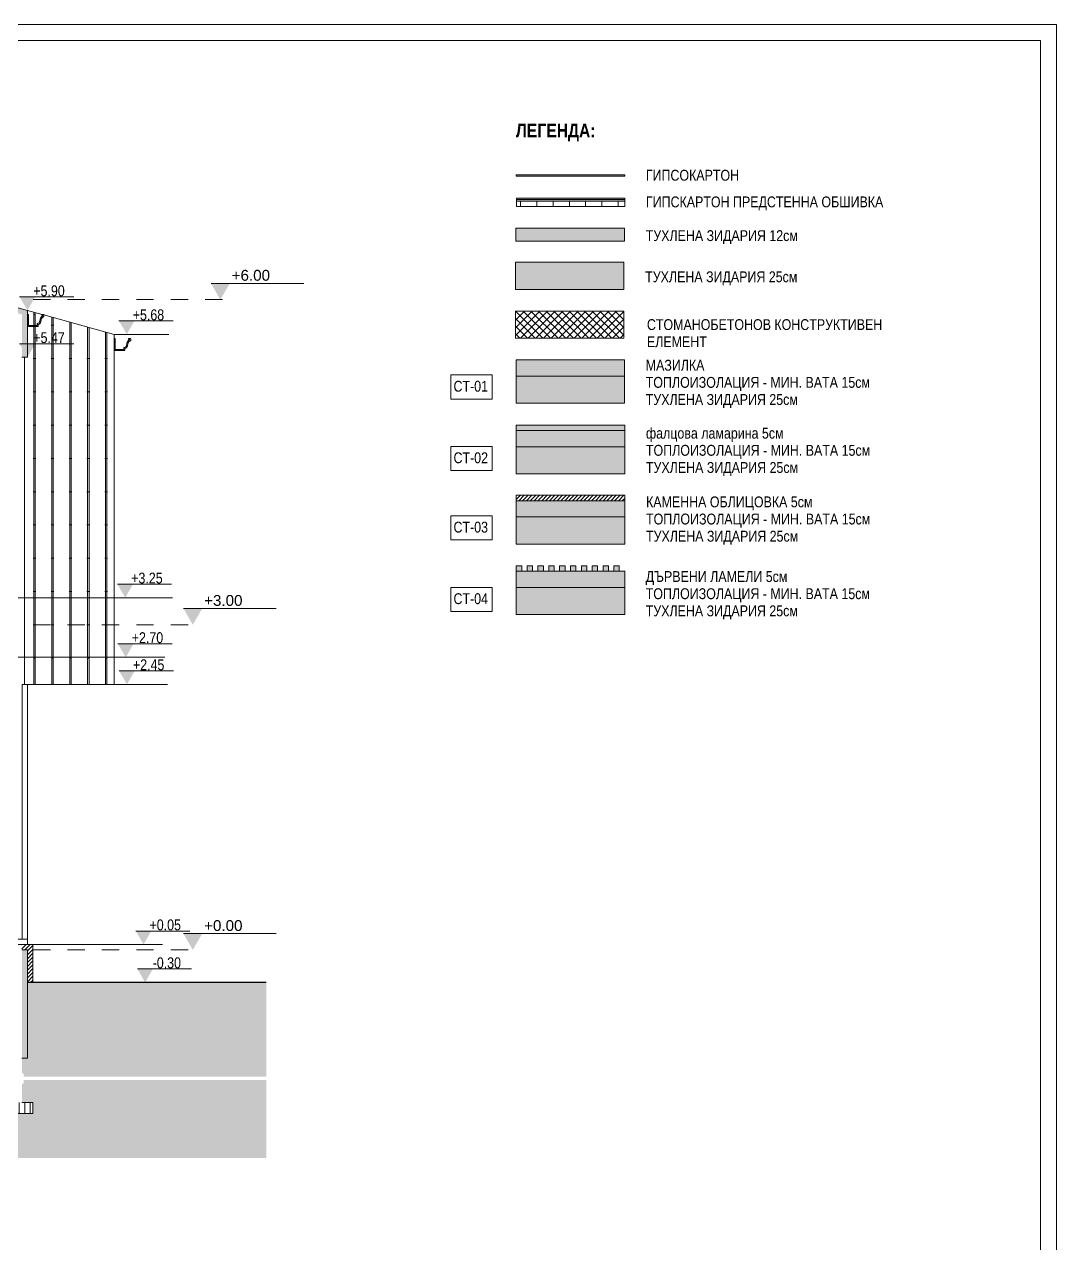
# Model space of a CAD drawing. Header units: centimetres. Extents: x 0 to 25250, y 0 to 2250.
# Drawn here: x 11148 to 12100, y 1125 to 2250 of the extents above; entities that cross this region are included whole.
import ezdxf

# ---------------------------------------------------------------- set-up
doc = ezdxf.new("R2010")
doc.units = ezdxf.units.CM
doc.linetypes.add('20-View-1$0$Dash', pattern=[31.75, 15.875, -15.875])
for name, color, linetype, lineweight in [('A-ANNO-NOTE', 7, 'Continuous', 9), ('A-DETL', 7, 'Continuous', 9), ('A-DETL-GENF', 7, 'Continuous', 9), ('A-DETL-MBND', 7, 'Continuous', 9), ('A-DETL-THIN', 7, 'Continuous', 9), ('A-FLOR-FNSH', 7, 'Continuous', 9), ('A-FLOR-LEVL', 7, 'Continuous', 9), ('A-FLOR-PATT', 7, 'Continuous', 9), ('A-GLAZ-CWMG', 7, 'Continuous', 9), ('A-ROOF', 7, 'Continuous', 9), ('A-ROOF-FNSH', 7, 'Continuous', 9), ('A-ROOF-MCUT', 7, 'Continuous', 9), ('A-ROOF-OTLN', 7, 'Continuous', 9), ('A-ROOF-PATT', 7, 'Continuous', 9), ('A-WALL', 7, 'Continuous', 9), ('A-WALL-FNSH', 7, 'Continuous', 9), ('A-WALL-PATT', 7, 'Continuous', 9), ('G-ANNO-DIMS', 7, 'Continuous', 9), ('G-ANNO-TEXT', 7, 'Continuous', 9), ('G-ANNO-TTLB', 7, 'Continuous', 9)]:
    doc.layers.add(name, color=color, linetype=linetype, lineweight=lineweight)
doc.styles.add('20-View-1$0$Arial', font='arial.ttf', dxfattribs={"height": 10})
doc.styles.add('20-View-1$0$Arial Narrow', font='ARIALN.TTF', dxfattribs={"height": 10})
doc.styles.add('20-View-3$0$Arial Narrow', font='ARIALN.TTF', dxfattribs={"height": 10})
doc.styles.add('20-View-3$0$Arial Narrow_1', font='ARIALN.TTF', dxfattribs={"height": 12.5})
pattern_1 = [(45, (10368.9557, 1691.626), (-1.767767, 1.767767), [])]
pattern_2 = [(0, (10368.956, 1691.626), (19.05, 19.05), [19.05, -19.05]), (0, (10368.956, 1698.77), (19.05, 19.05), [19.05, -19.05]), (0, (10368.956, 1705.913), (19.05, 19.05), [19.05, -19.05]), (90, (10371.337, 1708.295), (-19.05, 19.05), [19.05, -19.05]), (90, (10378.48, 1708.295), (-19.05, 19.05), [19.05, -19.05]), (90, (10385.625, 1708.295), (-19.05, 19.05), [19.05, -19.05])]

# ---------------------------------------------------------------- blocks, each defined once
blk = doc.blocks.new('TEC_ОФИЦИАЛНА РАМКА - TEC_ОФИЦИАЛНА РАМКА-2548455-СГРАДА ТИП III - ВЕРТИКАЛНИ РАЗРЕЗИ 1-1_ 2-2')
at = {"layer": 'G-ANNO-TTLB'}
for p, q in [((41.621, 40.554), (-15.379, 40.554)), ((41.621, -4.446), (41.621, 40.554)), ((-13.129, 40.254), (41.321, 40.254)), ((41.321, 40.254), (41.321, -4.146))]:
    blk.add_line(p, q, dxfattribs=at)
blk = doc.blocks.new('Rectangular Mullion - TEC_LAMEL-2379041-1-1')
at = {"layer": 'A-GLAZ-CWMG', "color": 253, "true_color": 0xaaaaaa}
for p, q in [((-209.1, 245), (-204.1, 245)), ((-209.1, 245), (-209.1, 10)), ((-204.1, 245), (-204.1, 10)), ((-204.1, 10), (-209.1, 10))]:
    blk.add_line(p, q, dxfattribs=at)
blk = doc.blocks.new('Level - w_ name-271244-1-1')
at = {"layer": 'A-FLOR-LEVL'}
blk.add_hatch(color=256, dxfattribs=at).paths.add_polyline_path([(-60.2, 15), (-42.9, 15), (-51.6, 0)])
blk.add_line((-60.2, 15), (25.4, 15), dxfattribs=at)
blk = doc.blocks.new('Spot Elevations - ELEVATION_PROJECT-150941-1-1')
at = {"layer": 'A-ANNO-NOTE'}
blk.add_hatch(color=256, dxfattribs=at).paths.add_polyline_path([(-1581.3, 312.4), (-1567, 312.4), (-1574.1, 300)])
blk.add_line((-1581.3, 312.4), (-1531.3, 312.4), dxfattribs=at)
blk = doc.blocks.new('Family - ___-2443277-ЛЕГЕНДА СТЕНИ')
at = {"layer": 'A-WALL-PATT', "true_color": 0x808080}
blk.add_hatch(color=8, dxfattribs=at).paths.add_polyline_path([(194.7, 391.9), (194.7, 416.9), (94.7, 416.9), (94.7, 391.9)])
at = {"layer": 'A-WALL'}
for p, q in [((194.7, 416.9), (94.7, 416.9)), ((94.7, 416.9), (94.7, 391.9)), ((194.7, 391.9), (194.7, 416.9)), ((94.7, 391.9), (194.7, 391.9))]:
    blk.add_line(p, q, dxfattribs=at)
blk = doc.blocks.new('Family - ___-2443279-ЛЕГЕНДА СТЕНИ')
at = {"layer": 'A-WALL-PATT', "true_color": 0xffff80}
blk.add_hatch(color=51, dxfattribs=at).paths.add_polyline_path([(195.3, 311.8), (195.3, 326.8), (95.3, 326.8), (95.3, 311.8)])
at = {"layer": 'A-WALL-PATT', "true_color": 0x808080}
blk.add_hatch(color=8, dxfattribs=at).paths.add_polyline_path([(195.3, 286.8), (195.3, 311.8), (95.3, 311.8), (95.3, 286.8)])
at = {"layer": 'A-WALL'}
for p, q in [((195.3, 326.8), (95.3, 326.8)), ((95.3, 326.8), (95.3, 286.8)), ((195.3, 286.8), (195.3, 326.8)), ((195.3, 311.8), (95.3, 311.8)), ((95.3, 286.8), (195.3, 286.8))]:
    blk.add_line(p, q, dxfattribs=at)
blk = doc.blocks.new('Family - ___-2443281-ЛЕГЕНДА СТЕНИ')
at = {"layer": 'A-WALL-PATT', "true_color": 0x808080}
blk.add_hatch(color=8, dxfattribs=at).paths.add_polyline_path([(195.2, 436.4), (195.2, 448.4), (95.2, 448.4), (95.2, 436.4)])
at = {"layer": 'A-WALL'}
for p, q in [((195.2, 448.4), (95.2, 448.4)), ((95.2, 448.4), (95.2, 436.4)), ((195.2, 436.4), (195.2, 448.4)), ((95.2, 436.4), (195.2, 436.4))]:
    blk.add_line(p, q, dxfattribs=at)
blk = doc.blocks.new('Family - ___-2443287-ЛЕГЕНДА СТЕНИ')
at = {"layer": 'A-WALL-PATT', "true_color": 0x787878}
h = blk.add_hatch(dxfattribs=at)
h.set_pattern_fill('FP2_16', color=8, style=0, pattern_type=2)
h.set_pattern_definition([(45, (0, 0), (-1.767767, 1.767767), [])])
h.paths.add_polyline_path([(195.5, 196.9), (195.5, 201.9), (95.5, 201.9), (95.5, 196.9)])
at = {"layer": 'A-WALL-PATT', "true_color": 0xffff80}
blk.add_hatch(color=51, dxfattribs=at).paths.add_polyline_path([(195.5, 181.9), (195.5, 196.9), (95.5, 196.9), (95.5, 181.9)])
at = {"layer": 'A-WALL-PATT', "true_color": 0x808080}
blk.add_hatch(color=8, dxfattribs=at).paths.add_polyline_path([(195.5, 156.9), (195.5, 181.9), (95.5, 181.9), (95.5, 156.9)])
at = {"layer": 'A-WALL'}
for p, q in [((195.5, 201.9), (95.5, 201.9)), ((95.5, 201.9), (95.5, 156.9)), ((195.5, 196.9), (95.5, 196.9)), ((195.5, 156.9), (195.5, 201.9)), ((195.5, 181.9), (95.5, 181.9)), ((95.5, 156.9), (195.5, 156.9))]:
    blk.add_line(p, q, dxfattribs=at)
blk = doc.blocks.new('Family - ___-2443289-ЛЕГЕНДА СТЕНИ')
at = {"layer": 'A-WALL-PATT', "true_color": 0xc0c0c0}
blk.add_hatch(color=9, dxfattribs=at).paths.add_polyline_path([(195.5, 261.6), (195.5, 266.6), (95.5, 266.6), (95.5, 261.6)])
at = {"layer": 'A-WALL'}
for p, q in [((195.5, 266.6), (95.5, 266.6)), ((95.5, 266.6), (95.5, 261.6)), ((95.5, 261.6), (195.5, 261.6)), ((195.5, 261.6), (195.5, 266.6))]:
    blk.add_line(p, q, dxfattribs=at)
blk = doc.blocks.new('Family - ___-2443316-ЛЕГЕНДА СТЕНИ')
at = {"layer": 'A-WALL-PATT', "true_color": 0xffff80}
blk.add_hatch(color=51, dxfattribs=at).paths.add_polyline_path([(195.5, 246.6), (195.5, 261.6), (95.5, 261.6), (95.5, 246.6)])
at = {"layer": 'A-WALL-PATT', "true_color": 0x808080}
blk.add_hatch(color=8, dxfattribs=at).paths.add_polyline_path([(195.5, 221.6), (195.5, 246.6), (95.5, 246.6), (95.5, 221.6)])
at = {"layer": 'A-WALL'}
for p, q in [((195.5, 261.6), (95.5, 261.6)), ((95.5, 261.6), (95.5, 221.6)), ((195.5, 221.6), (195.5, 261.6)), ((195.5, 246.6), (95.5, 246.6)), ((95.5, 221.6), (195.5, 221.6))]:
    blk.add_line(p, q, dxfattribs=at)
blk = doc.blocks.new('Family - ___-2443322-ЛЕГЕНДА СТЕНИ')
at = {"layer": 'A-WALL-PATT', "true_color": 0xffff80}
blk.add_hatch(color=51, dxfattribs=at).paths.add_polyline_path([(100.5, 116.9), (195.5, 116.9), (195.5, 131.9), (95.5, 131.9), (95.5, 116.9)])
at = {"layer": 'A-WALL-PATT', "true_color": 0x808080}
blk.add_hatch(color=8, dxfattribs=at).paths.add_polyline_path([(195.5, 91.9), (195.5, 116.9), (95.5, 116.9), (95.5, 91.9)])
at = {"layer": 'A-WALL'}
for p, q in [((95.5, 131.9), (95.5, 91.9)), ((105.5, 131.9), (100.5, 131.9)), ((115.5, 131.9), (110.5, 131.9)), ((125.5, 131.9), (120.5, 131.9)), ((135.5, 131.9), (130.5, 131.9)), ((145.5, 131.9), (140.5, 131.9)), ((155.5, 131.9), (150.5, 131.9)), ((165.5, 131.9), (160.5, 131.9)), ((175.5, 131.9), (170.5, 131.9)), ((185.5, 131.9), (180.5, 131.9)), ((195.5, 131.9), (190.5, 131.9)), ((195.5, 91.9), (195.5, 131.9)), ((195.5, 116.9), (95.5, 116.9)), ((95.5, 91.9), (195.5, 91.9))]:
    blk.add_line(p, q, dxfattribs=at)
blk = doc.blocks.new('Family - ___-2443393-ЛЕГЕНДА СТЕНИ')
at = {"layer": 'A-WALL-PATT', "true_color": 0xffff80}
blk.add_hatch(color=51, dxfattribs=at).paths.add_polyline_path([(195.5, 496.2), (195.5, 497.5), (95.5, 497.5), (95.5, 496.2)])
at = {"layer": 'A-WALL'}
for p, q in [((195.5, 497.5), (95.5, 497.5)), ((95.5, 497.5), (95.5, 496.2)), ((95.5, 496.2), (195.5, 496.2)), ((195.5, 496.2), (195.5, 497.5))]:
    blk.add_line(p, q, dxfattribs=at)
blk = doc.blocks.new('Family - ___-2443396-ЛЕГЕНДА СТЕНИ')
at = {"layer": 'A-WALL-PATT', "true_color": 0xffff80}
for points in [[(195.6, 474.7), (195.6, 475.9), (95.6, 475.9), (95.6, 474.7)], [(195.6, 473.4), (195.6, 474.7), (95.6, 474.7), (95.6, 473.4)]]:
    blk.add_hatch(color=51, dxfattribs=at).paths.add_polyline_path(points)
at = {"layer": 'A-WALL-PATT'}
h = blk.add_hatch(dxfattribs=at)
h.set_pattern_fill('FP2_17', color=256, angle=-270, style=0, pattern_type=2)
h.set_pattern_definition([(270, (145.568, 475.942), (15, -3e-14), [])])
h.paths.add_polyline_path([(195.6, 468.4), (195.6, 473.4), (95.6, 473.4), (95.6, 468.4)])
at = {"layer": 'A-WALL'}
for p, q in [((195.6, 475.9), (95.6, 475.9)), ((95.6, 475.9), (95.6, 468.4)), ((195.6, 474.7), (95.6, 474.7)), ((195.6, 473.4), (95.6, 473.4)), ((195.6, 468.4), (195.6, 475.9)), ((95.6, 468.4), (195.6, 468.4))]:
    blk.add_line(p, q, dxfattribs=at)

msp = doc.modelspace()

# ---------------------------------------------------------------- block references
at = {"layer": 'G-ANNO-TTLB', "xscale": 50, "yscale": 50, "zscale": 50}
msp.add_blockref('TEC_ОФИЦИАЛНА РАМКА - TEC_ОФИЦИАЛНА РАМКА-2548455-СГРАДА ТИП III - ВЕРТИКАЛНИ РАЗРЕЗИ 1-1_ 2-2', (10019, 222.3), dxfattribs=at)

# ---------------------------------------------------------------- next in the draw order: hatches: boundary and pattern name
at = {"layer": 'A-DETL-GENF'}
h = msp.add_hatch(dxfattribs=at)
h.set_pattern_fill('FP3_26', color=256, style=0, pattern_type=2)
h.set_pattern_definition([(45, (11506.0753, 1613.57), (-3.535534, 3.535534), []), (135, (11506.0753, 1613.57), (-3.535534, -3.535534), [])])
h.paths.add_polyline_path([(11700.9, 1960.4), (11700.9, 1985.4), (11600.8, 1985.4), (11600.8, 1960.4)])
at = {"layer": 'A-DETL-GENF', "true_color": 0xbfb3a4}
h = msp.add_hatch(color=253, dxfattribs=at)
h.paths.add_polyline_path([(11696.6, 1745.5), (11696.6, 1750.5), (11691.6, 1750.5), (11691.6, 1745.5)])
h.paths.add_polyline_path([(11686.6, 1745.5), (11686.6, 1750.5), (11681.6, 1750.5), (11681.6, 1745.5)])
h.paths.add_polyline_path([(11661.6, 1745.5), (11666.6, 1745.5), (11666.6, 1750.5), (11661.6, 1750.5)])
h.paths.add_polyline_path([(11656.6, 1745.5), (11656.6, 1750.5), (11651.6, 1750.5), (11651.6, 1745.5)])
h.paths.add_polyline_path([(11676.6, 1745.5), (11676.6, 1750.5), (11671.6, 1750.5), (11671.6, 1745.5)])
h.paths.add_polyline_path([(11606.6, 1745.5), (11606.6, 1750.5), (11601.6, 1750.5), (11601.6, 1745.5)])
h.paths.add_polyline_path([(11611.6, 1745.5), (11616.6, 1745.5), (11616.6, 1750.5), (11611.6, 1750.5)])
h.paths.add_polyline_path([(11631.6, 1745.5), (11636.6, 1745.5), (11636.6, 1750.5), (11631.6, 1750.5)])
h.paths.add_polyline_path([(11621.6, 1745.5), (11626.6, 1745.5), (11626.6, 1750.5), (11621.6, 1750.5)])
h.paths.add_polyline_path([(11646.6, 1745.5), (11646.6, 1750.5), (11641.6, 1750.5), (11641.6, 1745.5)])
at = {"layer": 'A-DETL-GENF'}
h = msp.add_hatch(dxfattribs=at)
h.set_pattern_fill('FP1_13', color=256, style=0, pattern_type=2)
h.set_pattern_definition(pattern_2)
h.paths.add_polyline_path([(11257, 1279), (11371, 1279), (11371, 1366), (11150.6, 1366), (11150.6, 1296), (11145.6, 1296), (11145.6, 1282), (11147.2, 1282), (11147.2, 1279), (11245.8, 1279)])
h.paths.add_polyline_path([(9569.1, 1279), (9569.1, 1282), (9570.6, 1282), (9570.6, 1296), (9555.6, 1296), (9555.6, 1366), (9368.2, 1366), (9368.2, 1279), (9568.5, 1279)])
h.paths.add_polyline_path([(9626.9, 1279), (9976.6, 1279), (9976.6, 1282), (9978.1, 1282), (9978.1, 1386), (9620.6, 1386), (9620.6, 1282), (9622.2, 1282), (9622.2, 1279)])
h.paths.add_polyline_path([(10029.7, 1279), (10619.1, 1279), (10619.1, 1282), (10620.6, 1282), (10620.6, 1386), (10028.1, 1386), (10028.1, 1282), (10029.7, 1282), (10029.7, 1279.4)])
h.paths.add_polyline_path([(11113.8, 1279), (11113.8, 1282), (11115.6, 1282), (11115.6, 1376), (10670.6, 1376), (10670.6, 1282), (10672.2, 1282), (10672.2, 1279), (11109.6, 1279)])
h = msp.add_hatch(dxfattribs=at)
h.set_pattern_fill('FP1_13', color=256, style=0, pattern_type=2)
h.set_pattern_definition(pattern_2)
h.paths.add_polyline_path([(10369.6, 1203.9), (11371, 1203.9), (11371, 1276), (11147.3, 1276), (11147.3, 1272.6), (11145.6, 1272.6), (11145.6, 1255.1), (11155.6, 1255.1), (11155.6, 1245.1), (11105.6, 1245.1), (11105.6, 1255.1), (11115.6, 1255.1), (11115.6, 1272.6), (11113.6, 1272.6), (11113.6, 1276), (10672.1, 1276), (10672.1, 1272.6), (10670.6, 1272.6), (10670.6, 1255.1), (10680.6, 1255.1), (10680.6, 1245.1), (10610.6, 1245.1), (10610.6, 1255.1), (10620.6, 1255.1), (10620.6, 1272.6), (10619, 1272.6), (10619, 1276), (10029.6, 1276), (10029.6, 1272.6), (10028.1, 1272.6), (10028.1, 1255.1), (10038.1, 1255.1), (10038.1, 1245.1), (9968.1, 1245.1), (9968.1, 1255.1), (9978.1, 1255.1), (9978.1, 1272.6), (9976.5, 1272.6), (9976.5, 1276), (9622.1, 1276), (9622.1, 1272.6), (9620.6, 1272.6), (9620.6, 1255.1), (9630.6, 1255.1), (9630.6, 1245.1), (9560.6, 1245.1), (9560.6, 1255.1), (9570.6, 1255.1), (9570.6, 1272.6), (9569, 1272.6), (9569, 1276), (9368.2, 1276), (9368.2, 1203.9), (9924.8, 1203.9)])
at = {"layer": 'A-FLOR-PATT', "true_color": 0x787878}
h = msp.add_hatch(dxfattribs=at)
h.set_pattern_fill('FP1_10', color=8, style=0, pattern_type=2)
h.set_pattern_definition(pattern_1)
h.paths.add_polyline_path([(11152, 1396), (11155.6, 1396), (11155.6, 1401), (11145.6, 1401), (11145.6, 1396)])
h = msp.add_hatch(dxfattribs=at)
h.set_pattern_fill('FP1_14', color=8, style=0, pattern_type=2)
h.set_pattern_definition([(270, (10348.1187, 1215.965), (5, 3e-16), [])])
h.paths.add_polyline_path([(11155.6, 1245.1), (11155.6, 1255.1), (11105.6, 1255.1), (11105.6, 1245.1), (11139.5, 1245.1)])
h.paths.add_polyline_path([(9630.6, 1245.1), (9630.6, 1255.1), (9560.6, 1255.1), (9560.6, 1245.1), (9620.6, 1245.1)])
h.paths.add_polyline_path([(9968.1, 1245.1), (10038.1, 1245.1), (10038.1, 1255.1), (9968.1, 1255.1)])
h.paths.add_polyline_path([(10680.6, 1245.1), (10680.6, 1255.1), (10610.6, 1255.1), (10610.6, 1245.1)])
at = {"layer": 'A-ROOF-PATT', "true_color": 0xc0c0c0}
for points in [[(11150.6, 1981), (11150.6, 1986.1), (10625.6, 2131.7), (10625.6, 2126.5), (11145.6, 1982.3)], [(11150.6, 1971.1), (11160.3, 1971.1), (11160.4, 1971.2), (11160.5, 1971.3), (11160.5, 1972.9), (11160.6, 1973.1), (11160.7, 1973.2), (11162.2, 1974), (11162.9, 1975.5), (11163.4, 1977.8), (11164.2, 1979.4), (11165.8, 1980.2), (11165.9, 1980.4), (11165.9, 1982.1), (11165.8, 1982.3), (11165.6, 1982.3), (11163.9, 1982.3), (11163.9, 1981.3), (11164.9, 1981.3), (11164.9, 1981), (11163.2, 1979.8), (11162.5, 1978), (11162, 1975.7), (11161.4, 1974.6), (11160.2, 1974.1), (11159.5, 1974.1), (11159.5, 1972.1), (11151.6, 1972.1), (11151.6, 1982.3), (11150.6, 1982.3), (11150.6, 1976.7)]]:
    msp.add_hatch(color=9, dxfattribs=at).paths.add_polyline_path(points)
at = {"layer": 'A-ROOF-PATT', "true_color": 0x8b8b8b}
h = msp.add_hatch(dxfattribs=at)
h.set_pattern_fill('FP1_4', color=252, style=0, pattern_type=2)
h.set_pattern_definition([(0, (11371.272, 1920.965), (16.51, 30.709), [0.8382, -15.672]), (90, (11354.762, 1920.965), (-16.51, 30.709), [30.709, 0]), (90, (11356.032, 1920.965), (-16.51, 30.709), [30.709, 0])])
h.paths.add_polyline_path([(11230.6, 1958.8), (11230.6, 1964), (11165.9, 1981.9), (11165.9, 1980.4), (11165.8, 1980.2), (11165.7, 1980.2), (11164.2, 1979.4), (11163.4, 1977.8), (11163.4, 1977.4), (11230.2, 1958.9)])
h.paths.add_polyline_path([(11162.4, 1977.7), (11162.5, 1978), (11163.2, 1979.8), (11164.9, 1981), (11164.9, 1981.3), (11163.9, 1981.3), (11163.9, 1982.3), (11164.2, 1982.4), (11150.6, 1986.1), (11150.6, 1982.3), (11151.6, 1982.3), (11151.6, 1980.7), (11162, 1977.8)])
at = {"layer": 'A-ROOF-PATT', "lineweight": 5, "true_color": 0xc0c0c0}
msp.add_hatch(color=9, dxfattribs=at).paths.add_polyline_path([(11240.3, 1949), (11240.5, 1949.2), (11240.5, 1950.8), (11240.7, 1951), (11241.4, 1951.2), (11242, 1951.6), (11242.4, 1952.1), (11242.8, 1952.7), (11242.9, 1953.3), (11243.6, 1956.3), (11243.9, 1956.9), (11244.4, 1957.4), (11245, 1957.8), (11245.7, 1958), (11245.9, 1958.2), (11245.8, 1959.9), (11245.6, 1960.1), (11243.9, 1960.1), (11243.9, 1959.1), (11244.9, 1959.1), (11244.9, 1958.8), (11244.1, 1958.5), (11243.5, 1958), (11243, 1957.3), (11242.7, 1956.6), (11242.3, 1954.9), (11241.9, 1953.1), (11241.7, 1952.7), (11241.4, 1952.4), (11241.1, 1952.1), (11240.7, 1952), (11240.2, 1951.9), (11239.5, 1951.9), (11239.5, 1950), (11231.6, 1950), (11231.6, 1960.1), (11230.6, 1960.1), (11230.6, 1949), (11238, 1949)])
at = {"layer": 'A-WALL-PATT', "true_color": 0xc0c0c0}
msp.add_hatch(color=9, dxfattribs=at).paths.add_polyline_path([(11148.1, 1942.9), (11150.6, 1942.9), (11150.6, 1981), (11145.6, 1982.3), (11145.6, 1942.9)])
at = {"layer": 'A-WALL-PATT', "true_color": 0x8b8b8b}
h = msp.add_hatch(dxfattribs=at)
h.set_pattern_fill('FP1_9', color=252, style=0, pattern_type=2)
h.set_pattern_definition([(0, (11156.642, 1695.965), (16.51, 30.709), [0.8382, -15.672]), (90, (11140.132, 1695.965), (-16.51, 30.709), [30.709, 0]), (90, (11141.402, 1695.965), (-16.51, 30.709), [30.709, 0])])
h.paths.add_polyline_path([(11183.3, 1641), (11225.6, 1641), (11225.6, 1960.2), (11163.4, 1977.4), (11162.9, 1975.5), (11162.2, 1974), (11160.6, 1973.1), (11160.5, 1972.9), (11160.5, 1971.3), (11160.4, 1971.2), (11160.3, 1971.1), (11150.6, 1971.1), (11150.6, 1942.9), (11148.1, 1942.9), (11148.1, 1641), (11152, 1641)])
h.paths.add_polyline_path([(11159.5, 1972.1), (11159.5, 1974.1), (11160.3, 1974.1), (11161.4, 1974.6), (11162, 1975.7), (11162.4, 1977.7), (11151.6, 1980.7), (11151.6, 1972.1), (11152, 1972.1)])
at = {"layer": 'A-WALL-PATT', "true_color": 0x787878}
h = msp.add_hatch(dxfattribs=at)
h.set_pattern_fill('FP1_10', color=8, style=0, pattern_type=2)
h.set_pattern_definition(pattern_1)
h.paths.add_polyline_path([(11155.6, 1366), (11155.6, 1396), (11150.6, 1396), (11150.6, 1366), (11154.9, 1366)])
h.paths.add_polyline_path([(9555.6, 1366), (9555.6, 1396), (9550.6, 1396), (9550.6, 1366), (9551.3, 1366)])
at = {"layer": 'A-WALL-PATT', "true_color": 0xffff80}
msp.add_hatch(color=51, dxfattribs=at).paths.add_polyline_path([(11150.6, 1296), (11150.6, 1396), (11145.6, 1396), (11145.6, 1296)])

# ---------------------------------------------------------------- next in the draw order: linework, layer by layer
at = {"layer": 'A-DETL', "color": 7, "lineweight": 30}
msp.add_line((11370.9, 1366), (11150.6, 1366), dxfattribs=at)
at = {"layer": 'A-DETL-MBND'}
for p, q in [((11606.6, 1750.5), (11601.6, 1750.5)), ((11601.6, 1750.5), (11601.6, 1745.5)), ((11601.6, 1745.5), (11606.6, 1745.5)), ((11606.6, 1745.5), (11606.6, 1750.5)), ((11616.6, 1750.5), (11611.6, 1750.5)), ((11611.6, 1750.5), (11611.6, 1745.5)), ((11611.6, 1745.5), (11616.6, 1745.5)), ((11616.6, 1745.5), (11616.6, 1750.5)), ((11626.6, 1750.5), (11621.6, 1750.5)), ((11621.6, 1750.5), (11621.6, 1745.5)), ((11621.6, 1745.5), (11626.6, 1745.5)), ((11626.6, 1745.5), (11626.6, 1750.5)), ((11636.6, 1750.5), (11631.6, 1750.5)), ((11631.6, 1750.5), (11631.6, 1745.5)), ((11631.6, 1745.5), (11636.6, 1745.5)), ((11636.6, 1745.5), (11636.6, 1750.5)), ((11646.6, 1750.5), (11641.6, 1750.5)), ((11641.6, 1750.5), (11641.6, 1745.5)), ((11641.6, 1745.5), (11646.6, 1745.5)), ((11646.6, 1745.5), (11646.6, 1750.5)), ((11656.6, 1750.5), (11651.6, 1750.5)), ((11651.6, 1750.5), (11651.6, 1745.5)), ((11651.6, 1745.5), (11656.6, 1745.5)), ((11656.6, 1745.5), (11656.6, 1750.5)), ((11666.6, 1750.5), (11661.6, 1750.5)), ((11661.6, 1750.5), (11661.6, 1745.5)), ((11661.6, 1745.5), (11666.6, 1745.5)), ((11666.6, 1745.5), (11666.6, 1750.5)), ((11676.6, 1750.5), (11671.6, 1750.5)), ((11671.6, 1750.5), (11671.6, 1745.5)), ((11671.6, 1745.5), (11676.6, 1745.5)), ((11676.6, 1745.5), (11676.6, 1750.5)), ((11686.6, 1750.5), (11681.6, 1750.5)), ((11681.6, 1750.5), (11681.6, 1745.5)), ((11681.6, 1745.5), (11686.6, 1745.5)), ((11686.6, 1745.5), (11686.6, 1750.5)), ((11696.6, 1750.5), (11691.6, 1750.5)), ((11691.6, 1750.5), (11691.6, 1745.5)), ((11691.6, 1745.5), (11696.6, 1745.5)), ((11696.6, 1745.5), (11696.6, 1750.5)), ((11150.6, 1366), (11150.6, 1296)), ((11150.6, 1296), (11145.6, 1296)), ((11145.6, 1255.1), (11155.6, 1255.1)), ((11155.6, 1255.1), (11155.6, 1245.1)), ((11155.6, 1245.1), (11105.6, 1245.1))]:
    msp.add_line(p, q, dxfattribs=at)
at = {"layer": 'A-DETL-THIN'}
for p, q in [((11700.9, 1985.4), (11600.8, 1985.4)), ((11600.8, 1985.4), (11600.8, 1960.4)), ((11700.9, 1960.4), (11700.9, 1985.4)), ((11600.8, 1960.4), (11700.9, 1960.4))]:
    msp.add_line(p, q, dxfattribs=at)
at = {"layer": 'A-FLOR-FNSH'}
for p, q in [((11155.6, 1401), (10685.6, 1401)), ((11145.6, 1396), (11150.6, 1396)), ((11155.6, 1396), (11155.6, 1401))]:
    msp.add_line(p, q, dxfattribs=at)
at = {"layer": 'A-FLOR-LEVL', "linetype": '20-View-1$0$Dash'}
for p, q in [((9473.2, 1996), (11337.3, 1996)), ((9473.2, 1696), (11311.9, 1696)), ((9473.2, 1396), (11311.9, 1396))]:
    msp.add_line(p, q, dxfattribs=at)
at = {"layer": 'A-ROOF'}
for p, q in [((11164.4, 1982.3), (11150.6, 1986.1)), ((11230.6, 1964), (11165.9, 1981.9)), ((11230.6, 1960.1), (11230.6, 1964))]:
    msp.add_line(p, q, dxfattribs=at)
at = {"layer": 'A-ROOF-FNSH'}
for p, q in [((11150.6, 1986.1), (10625.6, 2131.7)), ((11150.6, 1982.3), (11150.6, 1986.1))]:
    msp.add_line(p, q, dxfattribs=at)
at = {"layer": 'A-ROOF-MCUT'}
for p, q in [((11151.6, 1982.3), (11150.6, 1982.3)), ((11150.6, 1982.3), (11150.6, 1971.1)), ((11151.6, 1972.1), (11151.6, 1982.3)), ((11165.6, 1982.3), (11163.9, 1982.3)), ((11163.9, 1982.3), (11163.9, 1981.3)), ((11163.9, 1981.3), (11164.9, 1981.3)), ((11164.9, 1981.3), (11164.9, 1981)), ((11165.9, 1980.4), (11165.9, 1982.1)), ((11150.6, 1971.1), (11160.3, 1971.1)), ((11159.5, 1972.1), (11151.6, 1972.1)), ((11160.2, 1974.1), (11159.5, 1974.1)), ((11159.5, 1974.1), (11159.5, 1972.1)), ((11160.5, 1971.3), (11160.5, 1972.9)), ((11162.5, 1978), (11162, 1975.7)), ((11162.9, 1975.5), (11163.4, 1977.8))]:
    msp.add_line(p, q, dxfattribs=at)
for centre, radius, start, end in [((11166.2, 1977.5), 3.73, 110.3223, 172.1168), ((11166.2, 1977.5), 2.73, 100.4637, 172.8095), ((11165.6, 1982.1), 0.261, 0, 90), ((11165.7, 1980.4), 0.2, 270, 0), ((11160.2, 1975.9), 1.73, 270, 354.0375), ((11160.3, 1971.3), 0.2, 270, 0), ((11160.8, 1972.8), 0.333, 98.7411, 168.0534), ((11160.2, 1975.9), 2.73, 280.4637, 352.8095)]:
    msp.add_arc(centre, radius, start, end, dxfattribs=at)
at = {"layer": 'A-ROOF-OTLN'}
for p, q in [((11231.6, 1960.1), (11230.6, 1960.1)), ((11230.6, 1960.1), (11230.6, 1949)), ((11231.6, 1950), (11231.6, 1960.1)), ((11245.6, 1960.1), (11243.9, 1960.1)), ((11243.9, 1960.1), (11243.9, 1959.1)), ((11243.9, 1959.1), (11244.9, 1959.1)), ((11244.9, 1959.1), (11244.9, 1958.8)), ((11245.9, 1958.2), (11245.9, 1959.9)), ((11230.6, 1949), (11240.3, 1949)), ((11239.5, 1950), (11231.6, 1950)), ((11240.2, 1951.9), (11239.5, 1951.9)), ((11239.5, 1951.9), (11239.5, 1950)), ((11240.5, 1949.2), (11240.5, 1950.7)), ((11242.5, 1955.8), (11242, 1953.5)), ((11242.9, 1953.3), (11243.4, 1955.7))]:
    msp.add_line(p, q, dxfattribs=at)
for centre, radius, start, end in [((11165.6, 1982.1), 0.261, 60, 90), ((11165.6, 1982.1), 0.261, 0, 30), ((11246.2, 1955.3), 3.73, 110.3223, 172.1168), ((11246.2, 1955.3), 2.73, 100.4637, 172.8095), ((11245.6, 1959.9), 0.261, 0, 90), ((11245.6, 1959.9), 0.261, 0, 75), ((11245.7, 1958.2), 0.2, 270, 360), ((11245.7, 1958.2), 0.2, 270, 0), ((11240.2, 1953.7), 1.73, 270, 354.0375), ((11240.3, 1949.2), 0.2, 270, 0), ((11240.3, 1949.2), 0.2, 270, 0), ((11240.8, 1950.7), 0.333, 98.7411, 168.0534), ((11240.2, 1953.7), 2.73, 280.4637, 352.8095)]:
    msp.add_arc(centre, radius, start, end, dxfattribs=at)
at = {"layer": 'A-WALL'}
for p, q in [((11230.6, 1949), (11230.6, 1641)), ((11148.1, 1942.9), (11148.1, 1641)), ((11148.1, 1641), (11230.6, 1641)), ((11150.6, 1406), (10885.6, 1406)), ((11150.6, 1401), (11150.6, 1406)), ((11150.6, 1366), (11150.6, 1396)), ((11155.6, 1366), (11155.6, 1396))]:
    msp.add_line(p, q, dxfattribs=at)
at = {"layer": 'A-WALL-FNSH'}
for p, q in [((11150.6, 1942.9), (11150.6, 1971.1)), ((11145.6, 1942.9), (11150.6, 1942.9))]:
    msp.add_line(p, q, dxfattribs=at)
at = {"layer": 'G-ANNO-DIMS'}
for p, q in [((11230.6, 1964), (11281.2, 1964)), ((11281.2, 1964), (11242.3, 1964)), ((11138.1, 1721), (11284.4, 1721)), ((11284.4, 1721), (11240.9, 1721)), ((11135.6, 1666), (11277.5, 1666)), ((11277.5, 1666), (11241.4, 1666)), ((11163.1, 1641), (11279.9, 1641)), ((11279.9, 1641), (11242.5, 1641)), ((11128.8, 1401), (11275.4, 1401)), ((11275.4, 1401), (11257.8, 1401))]:
    msp.add_line(p, q, dxfattribs=at)
at = {"layer": 'G-ANNO-TEXT', "flags": 128}
for points in [[(11541.2, 1926.5), (11579.3, 1926.5), (11579.3, 1904.3), (11541.2, 1904.3)], [(11541.2, 1860.5), (11579.3, 1860.5), (11579.3, 1838.3), (11541.2, 1838.3)], [(11541.2, 1796.5), (11579.3, 1796.5), (11579.3, 1774.3), (11541.2, 1774.3)], [(11541.2, 1730.5), (11579.3, 1730.5), (11579.3, 1708.3), (11541.2, 1708.3)]]:
    msp.add_lwpolyline(points, close=True, dxfattribs=at)

# ---------------------------------------------------------------- next in the draw order: block references
at = {"layer": 'A-FLOR-LEVL'}
for p in [(11380.2, 1996), (11354.8, 1696), (11354.8, 1396)]:
    msp.add_blockref('Level - w_ name-271244-1-1', p, dxfattribs=at)
at = {"layer": 'A-GLAZ-CWMG', "color": 253, "true_color": 0xaaaaaa}
msp.add_blockref('Rectangular Mullion - TEC_LAMEL-2379041-1-1', (11354.8, 1396), dxfattribs=at)
at = {"layer": 'A-WALL'}
for name in ['Family - ___-2443393-ЛЕГЕНДА СТЕНИ', 'Family - ___-2443396-ЛЕГЕНДА СТЕНИ', 'Family - ___-2443281-ЛЕГЕНДА СТЕНИ', 'Family - ___-2443277-ЛЕГЕНДА СТЕНИ', 'Family - ___-2443279-ЛЕГЕНДА СТЕНИ', 'Family - ___-2443289-ЛЕГЕНДА СТЕНИ', 'Family - ___-2443316-ЛЕГЕНДА СТЕНИ', 'Family - ___-2443287-ЛЕГЕНДА СТЕНИ', 'Family - ___-2443322-ЛЕГЕНДА СТЕНИ']:
    msp.add_blockref(name, (11506.1, 1613.6), dxfattribs=at)
at = {"layer": 'G-ANNO-DIMS'}
for p in [(12724.8, 1686.1), (12816.4, 1664), (12724.8, 1642.9), (12815, 1421), (12815.5, 1366), (12816.6, 1341), (12831.9, 1101), (12833.4, 1066)]:
    msp.add_blockref('Spot Elevations - ELEVATION_PROJECT-150941-1-1', p, dxfattribs=at)

# ---------------------------------------------------------------- next in the draw order: texts
at = {"layer": 'A-FLOR-LEVL', "char_height": 10, "width": 36.4, "attachment_point": 4, "line_spacing_factor": 0.936439, "style": '20-View-1$0$Arial'}
for s, insert in [('\\pt5,10,15,20,25,30,35,40,45,50,55,60,65,70,75,80,85,90,95,100,105,110,115,120,125,130,135,140,145,150,155,160;+6.00', (11339.1, 2018.4)), ('\\pt5,10,15,20,25,30,35,40,45,50,55,60,65,70,75,80,85,90,95,100,105,110,115,120,125,130,135,140,145,150,155,160;+3.00', (11313.7, 1718.4)), ('\\pt5,10,15,20,25,30,35,40,45,50,55,60,65,70,75,80,85,90,95,100,105,110,115,120,125,130,135,140,145,150,155,160;+0.00', (11313.7, 1418.4))]:
    msp.add_mtext(s, dxfattribs=dict(at, insert=insert))
at = {"layer": 'G-ANNO-DIMS', "char_height": 10, "attachment_point": 1, "line_spacing_factor": 0.974696, "style": '20-View-1$0$Arial Narrow'}
for s, insert, width in [('+5.90', (11156.1, 2009.2), 34.754), ('+5.68', (11247.8, 1987), 34.754), ('+5.47', (11156.1, 1966), 34.754), ('+3.25', (11246.4, 1744.1), 34.754), ('+2.70', (11246.9, 1689.1), 34.754), ('+2.45', (11248, 1664.1), 34.754), ('+0.05', (11263.3, 1424.1), 34.754), ('-0.30', (11266.2, 1389.1), 31.192)]:
    msp.add_mtext(s, dxfattribs=dict(at, insert=insert, width=width))
at = {"layer": 'G-ANNO-TEXT', "attachment_point": 1, "line_spacing_factor": 0.949189}
for s, insert, char_height, width, style in [('\\pt5,10,15,20,25,30,35,40,45,50,55,60,65,70,75,80,85,90,95,100,105,110,115,120,125,130,135,140,145,150,155,160;{\\fArial Narrow|b1|i0|c204|p34;ЛЕГЕНДА:}', (11601.2, 2158.3), 12.5, 74.487, '20-View-3$0$Arial Narrow_1'), ('\\pt15,30,45,60,75,90,105,120,135,150,165,180,195,210,225,240,255,270,285,300,315,330,345,360,375,390,405,420,435,450,465,480;{\\fArial Narrow|b0|i0|c204|p34;ГИПСОКАРТОН}', (11721.2, 2115.8), 10, 353.2, '20-View-3$0$Arial Narrow'), ('\\pt15,30,45,60,75,90,105,120,135,150,165,180,195,210,225,240,255,270,285,300,315,330,345,360,375,390,405,420,435,450,465,480;{\\fArial Narrow|b0|i0|c204|p34;ГИПСКАРТОН ПРЕДСТЕННА ОБШИВКА}', (11721.3, 2091.2), 10, 353.2, '20-View-3$0$Arial Narrow'), ('\\pt15,30,45,60,75,90,105,120,135,150,165,180,195,210,225,240,255,270,285,300,315,330,345,360,375,390,405,420,435,450,465,480;{\\fArial Narrow|b0|i0|c204|p34;ТУХЛЕНА ЗИДАРИЯ }12{\\fArial Narrow|b0|i0|c204|p34;см}', (11721, 2060.1), 10, 353.2, '20-View-3$0$Arial Narrow'), ('\\pt15,30,45,60,75,90,105,120,135,150,165,180,195,210,225,240,255,270,285,300,315,330,345,360,375,390,405,420,435,450,465,480;{\\fArial Narrow|b0|i0|c204|p34;ТУХЛЕНА ЗИДАРИЯ }25{\\fArial Narrow|b0|i0|c204|p34;см}', (11720.5, 2022.1), 10, 292.35, '20-View-3$0$Arial Narrow'), ('\\pt15,30,45,60,75,90,105,120,135,150,165,180,195,210,225,240,255,270,285,300,315,330,345,360,375,390,405,420,435,450,465,480;{\\fArial Narrow|b0|i0|c204|p34;СТОМАНОБЕТОНОВ КОНСТРУКТИВЕН \\PЕЛЕМЕНТ}', (11722.1, 1978), 10, 353.2, '20-View-3$0$Arial Narrow'), ('\\pt15,30,45,60,75,90,105,120,135,150,165,180,195,210,225,240,255,270,285,300,315,330,345,360,375,390,405,420,435,450,465,480;{\\fArial Narrow|b0|i0|c204|p34;МАЗИЛКА\\PТОПЛОИЗОЛАЦИЯ }- {\\fArial Narrow|b0|i0|c204|p34;МИН}. {\\fArial Narrow|b0|i0|c204|p34;ВАТА }15{\\fArial Narrow|b0|i0|c204|p34;см \\PТУХЛЕНА ЗИДАРИЯ }25{\\fArial Narrow|b0|i0|c204|p34;см}', (11721, 1940.5), 10, 353.2, '20-View-3$0$Arial Narrow'), ('\\pt15,30,45,60,75,90,105,120,135,150,165,180,195,210,225,240,255,270,285,300,315,330,345,360,375,390,405,420,435,450,465,480;{\\fArial Narrow|b0|i0|c204|p34;СТ}-01', (11543.7, 1921.1), 10, 33.431, '20-View-3$0$Arial Narrow'), ('\\pt15,30,45,60,75,90,105,120,135,150,165,180,195,210,225,240,255,270,285,300,315,330,345,360,375,390,405,420,435,450,465,480;{\\fArial Narrow|b0|i0|c204|p34;фалцова ламарина }5{\\fArial Narrow|b0|i0|c204|p34;см\\PТОПЛОИЗОЛАЦИЯ }- {\\fArial Narrow|b0|i0|c204|p34;МИН}. {\\fArial Narrow|b0|i0|c204|p34;ВАТА }15{\\fArial Narrow|b0|i0|c204|p34;см\\PТУХЛЕНА ЗИДАРИЯ }25{\\fArial Narrow|b0|i0|c204|p34;см}', (11721.2, 1877.8), 10, 353.2, '20-View-3$0$Arial Narrow'), ('\\pt15,30,45,60,75,90,105,120,135,150,165,180,195,210,225,240,255,270,285,300,315,330,345,360,375,390,405,420,435,450,465,480;{\\fArial Narrow|b0|i0|c204|p34;СТ}-02', (11543.7, 1855.1), 10, 33.431, '20-View-3$0$Arial Narrow'), ('\\pt15,30,45,60,75,90,105,120,135,150,165,180,195,210,225,240,255,270,285,300,315,330,345,360,375,390,405,420,435,450,465,480;{\\fArial Narrow|b0|i0|c204|p34;КАМЕННА ОБЛИЦОВКА }5{\\fArial Narrow|b0|i0|c204|p34;см\\PТОПЛОИЗОЛАЦИЯ }- {\\fArial Narrow|b0|i0|c204|p34;МИН}. {\\fArial Narrow|b0|i0|c204|p34;ВАТА }15{\\fArial Narrow|b0|i0|c204|p34;см\\PТУХЛЕНА ЗИДАРИЯ }25{\\fArial Narrow|b0|i0|c204|p34;см}', (11721.3, 1814.4), 10, 353.2, '20-View-3$0$Arial Narrow'), ('\\pt15,30,45,60,75,90,105,120,135,150,165,180,195,210,225,240,255,270,285,300,315,330,345,360,375,390,405,420,435,450,465,480;{\\fArial Narrow|b0|i0|c204|p34;СТ}-03', (11543.7, 1791.1), 10, 33.431, '20-View-3$0$Arial Narrow'), ('\\pt15,30,45,60,75,90,105,120,135,150,165,180,195,210,225,240,255,270,285,300,315,330,345,360,375,390,405,420,435,450,465,480;{\\fArial Narrow|b0|i0|c204|p34;ДЪРВЕНИ ЛАМЕЛИ }5{\\fArial Narrow|b0|i0|c204|p34;см\\PТОПЛОИЗОЛАЦИЯ }- {\\fArial Narrow|b0|i0|c204|p34;МИН}. {\\fArial Narrow|b0|i0|c204|p34;ВАТА }15{\\fArial Narrow|b0|i0|c204|p34;см \\PТУХЛЕНА ЗИДАРИЯ }25{\\fArial Narrow|b0|i0|c204|p34;см}', (11721, 1745.5), 10, 353.2, '20-View-3$0$Arial Narrow'), ('\\pt15,30,45,60,75,90,105,120,135,150,165,180,195,210,225,240,255,270,285,300,315,330,345,360,375,390,405,420,435,450,465,480;{\\fArial Narrow|b0|i0|c204|p34;СТ}-04', (11543.7, 1725.1), 10, 33.431, '20-View-3$0$Arial Narrow')]:
    msp.add_mtext(s, dxfattribs=dict(at, insert=insert, char_height=char_height, width=width, style=style))

doc.saveas('drawing.dxf')
